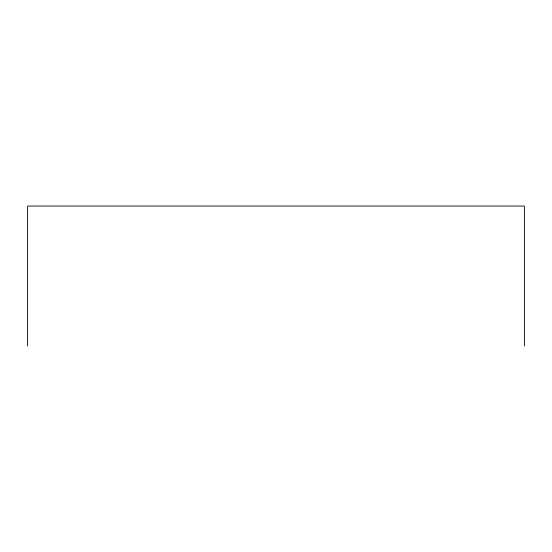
<?xml version="1.0" encoding="UTF-8"?>
<svg xmlns="http://www.w3.org/2000/svg" width="552" height="552" viewBox="0 0 552 552"><rect width="100%" height="100%" fill="white"/><g stroke="black" fill="none" stroke-linecap="round" stroke-linejoin="round"><path stroke-width="0.83" d="M524.4 345.959L524.4 206.041L27.6 206.041L27.6 345.959"/></g></svg>
